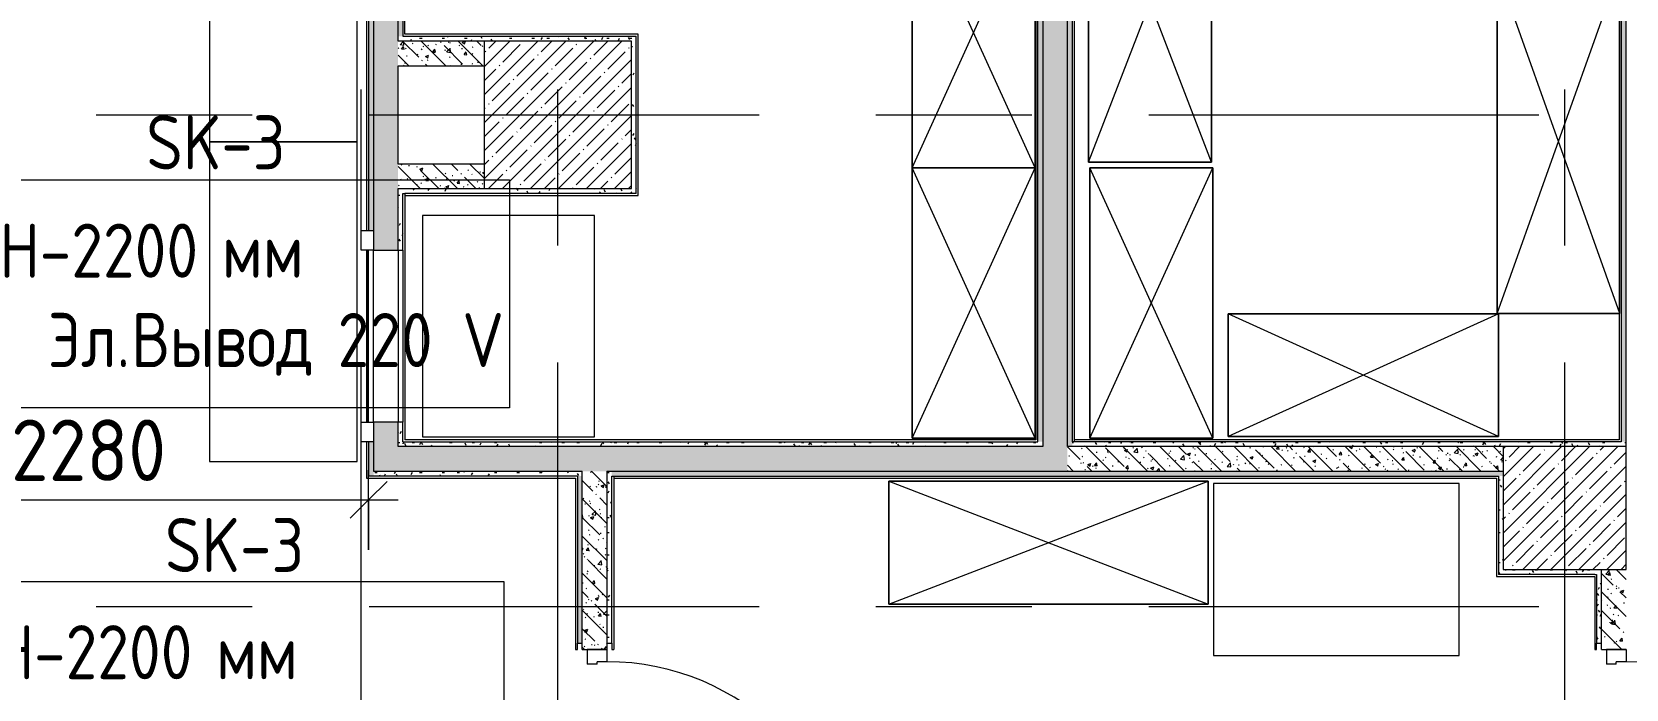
# Model space of a CAD drawing. Header units: millimetres. Extents: x 35881 to 234190, y -8553 to 29063.
# Drawn here: x 64319 to 70810, y 14663 to 17338 of the extents above; entities that cross this region are included whole.
import ezdxf

# ---------------------------------------------------------------- set-up
doc = ezdxf.new("R2010")
doc.units = ezdxf.units.MM
doc.linetypes.add('Осевая', pattern=[3175, 635, -476.25, 1587.5, -476.25])
for name, color, linetype, lineweight in [('A-ANNO-DIMS', 7, 'Continuous', 9), ('A-ANNO-DIMS-100', 7, 'Continuous', 9), ('A-DOOR', 7, 'Continuous', 9), ('A-DOOR-1', 7, 'Continuous', 13), ('A-DOOR-FRAM', 7, 'Continuous', 13), ('A-WALL', 7, 'Continuous', 9), ('E-ELEC-FIXT-IDEN', 7, 'Continuous', 9), ('I-WALL', 7, 'Continuous', 9), ('S-COLS', 7, 'Continuous', 9), ('Оси-2', 7, 'Осевая', 9)]:
    doc.layers.add(name, color=color, linetype=linetype, lineweight=lineweight)
for name, color, linetype, lineweight, true_color in [('A-WALL-1', 7, 'Continuous', 9, 0x3c3c3c), ('A-WALL-FNSH-1', 7, 'Continuous', 9, 0x3c3c3c), ('I-FURN-1', 7, 'Continuous', 9, 0xf0f0f0)]:
    doc.layers.add(name, color=color, linetype=linetype, lineweight=lineweight, true_color=true_color)
doc.styles.add('GOST Common', font='GOST_Common.ttf', dxfattribs={"width": 0.9, "height": 220})
doc.styles.add('ISOCPEUR', font='isocpeur.ttf', dxfattribs={"width": 0.9, "height": 250})
doc.dimstyles.new('ISO-2_5_0_9К_БОЛЬШОЙ', dxfattribs={"dimscale": 304.8, "dimtxt": 248.995294, "dimasz": 0.492126, "dimexe": 0.393701, "dimexo": 0.984252, "dimgap": 0, "dimtad": 1, "dimdec": 0, "dimrnd": 10, "dimzin": 0, "dimdsep": 46, "dimtxsty": 'ISOCPEUR', "dimblk1": 'OBLIQUE', "dimblk2": 'OBLIQUE', "dimsah": 1, "dimcen": 0.09, "dimdle": 0.393701, "dimazin": 0, "dimtfac": 1, "dimtdec": 4, "dimtix": 1, "dimtmove": 0, "dimatfit": 3, "dimfxl": 1, "dimtvp": 1, "dimtolj": 1, "dimtzin": 0, "dimarcsym": 2})
pattern_1 = [(135, (0, 0), (-75.43415, -75.43415), [106.68, -17.78, 3.556, -17.78]), (135, (0, 75.39), (-75.43415, -75.43415), []), (50, (0, 0), (127.52922, -11.15758), [13.335, -146.685]), (355, (0, 0), (-24.66966, 133.74002), [10.668, -117.348]), (100.451, (10.63, -0.93), (102.85973, 122.58178), [11.333, -124.663]), (46.184, (0, 35.56), (189.75516, -29.43036), [20.002, -220.027]), (96.636, (15.81, 33.1), (166.1822, 173.1996), [17, -186.995]), (351.184, (0, 35.56), (166.18393, 173.1976), [16.002, -176.022]), (21, (17.78, 26.67), (106.13027, -71.58603), [13.335, -146.685]), (326, (17.78, 26.67), (43.26188, 128.93175), [10.668, -117.348]), (71.451, (26.62, 20.7), (149.39198, 57.34505), [11.333, -124.663]), (37.5, (0, 0), (2.162228, 59.188357), [3.353, -112.573, 3.353, -115.773, -117.792]), (37.5, (0, 0), (2.162228, 59.188357), [-235.052, 3.353, -114.44]), (7.5, (0, 0), (46.773857, 70.12615), [3.353, -64.567, 3.353, -109.906, -44.894]), (7.5, (0, 0), (46.773857, 70.12615), [-181.178, 3.353, -41.542]), (327.5, (-39.65, 0), (94.91367, -4.010093), [3.353, -41.097, 3.353, -135.331, -184.023]), (327.5, (-39.65, 0), (94.91367, -4.010093), [-183.134, 3.353, -180.67]), (317.5, (-57.43, 0), (103.69057, 17.79882), [3.353, -54.432, 3.353, -88.748, -130.683]), (317.5, (-57.43, 0), (103.69057, 17.79882), [-149.885, 3.353, -127.33])]
pattern_2 = [(0, (0, 0), (121.92, 30.48), [10.058, -81.382, 10.058, -81.382, -487.68]), (0, (0, 0), (121.92, 30.48), [-182.88, 10.058, -172.822, 10.058, -81.382, -213.36]), (0, (0, 0), (121.92, 30.48), [-457.2, 10.058, -50.902, 10.058, -142.342]), (120, (45.72, 15.24), (-87.356454, 90.345817), [10.058, -81.382, 10.058, -81.382, -487.68]), (120, (45.72, 15.24), (-87.356454, 90.345817), [-182.88, 10.058, -172.822, 10.058, -81.382, -213.36]), (120, (45.72, 15.24), (-87.356454, 90.345817), [-457.2, 10.058, -50.902, 10.058, -142.342]), (240, (60.96, 76.2), (-34.563546, -120.825817), [10.058, -81.382, 10.058, -81.382, -487.68]), (240, (60.96, 76.2), (-34.563546, -120.825817), [-182.88, 10.058, -172.822, 10.058, -81.382, -213.36]), (240, (60.96, 76.2), (-34.563546, -120.825817), [-457.2, 10.058, -50.902, 10.058, -142.342])]

# ---------------------------------------------------------------- blocks, each defined once
blk = doc.blocks.new('BSC_Колонна _Прямоугольная - 600х600-V14-План размещения напольных электротехнических лючков и розеток 1 этажа в осях 12-23')
at = {"layer": 'S-COLS'}
h = blk.add_hatch(dxfattribs=at)
h.set_pattern_fill('FP_18', color=256, style=0, pattern_type=2)
h.set_pattern_definition([(45, (-66460, -17000), (-57.02463, 57.02463), []), (45, (-66402.975, -17000), (-57.02463, 57.02463), [100.806, -20.161, 3.353, -16.808])])
h.paths.add_polyline_path([(-300, -300), (300, -300), (300, 300), (-300, 300), (-300, 270.1)])
for p, q in [((300, 300), (-300, 300)), ((-300, 300), (-300, -300)), ((300, -300), (300, 300)), ((-300, -300), (300, -300))]:
    blk.add_line(p, q, dxfattribs=at)
blk = doc.blocks.new('110_Дверь_СКБ_1Ст_Внутренняя1 - Д-11 1100x2100h_кладовые _все__ коридор _между помещениями блока столовой__ моечные _все_-32089444-План размещения напольных электротехнических лючков и розеток 1 этажа в осях 12-23')
at = {"layer": 'A-DOOR'}
blk.add_arc((512.5, 50), 1000, 90, 180, dxfattribs=at)
at = {"layer": 'A-DOOR-1'}
for p, q in [((512.5, 1050), (472.5, 1050)), ((472.5, 50), (472.5, 1050)), ((512.5, 1050), (512.5, 50)), ((512.5, 50), (472.5, 50))]:
    blk.add_line(p, q, dxfattribs=at)
at = {"layer": 'A-DOOR-FRAM'}
for p, q in [((-537.5, 50), (-537.5, -30)), ((-537.5, 50), (-487.5, 50)), ((-487.5, 50), (-487.5, 10)), ((-477.5, 10), (-487.5, 10)), ((-477.5, 10), (-477.5, -30)), ((502.5, 10), (502.5, -30)), ((512.5, 10), (502.5, 10)), ((512.5, 50), (512.5, 10)), ((512.5, 50), (562.5, 50)), ((562.5, 50), (562.5, -30)), ((-537.5, -30), (-477.5, -30)), ((502.5, -30), (562.5, -30))]:
    blk.add_line(p, q, dxfattribs=at)
blk = doc.blocks.new('BSC_Колонна _Прямоугольная - 500х500-V30-План размещения напольных электротехнических лючков и розеток 1 этажа в осях 12-23')
at = {"layer": 'S-COLS'}
h = blk.add_hatch(dxfattribs=at)
h.set_pattern_fill('FP_44', color=256, style=0, pattern_type=2)
h.set_pattern_definition([(45, (-70560, -15400), (-57.02463, 57.02463), []), (45, (-70502.975, -15400), (-57.02463, 57.02463), [100.806, -20.161, 3.353, -16.808])])
h.paths.add_polyline_path([(-250, -250), (250, -250), (250, 250), (-250, 250), (-250, 43.3)])
for p, q in [((250, 250), (-250, 250)), ((-250, 250), (-250, -250)), ((250, -250), (250, 250)), ((-250, -250), (250, -250))]:
    blk.add_line(p, q, dxfattribs=at)
blk = doc.blocks.new('Штора противопожарная_Рен - ШТ_700х700-22567375-План размещения напольных электротехнических лючков и розеток 1 этажа в осях 12-23')
at = {"layer": 'A-DOOR'}
for p, q in [((-430, 100), (-350, 100)), ((-430, 50), (-430, 100)), ((-350, 100), (-350, 50)), ((-350, 77.5), (350, 77.5)), ((-350, 72.5), (-350, 77.5)), ((350, 72.5), (-350, 72.5)), ((350, 100), (430, 100)), ((350, 50), (350, 100)), ((350, 77.5), (350, 72.5)), ((430, 100), (430, 50)), ((-350, 50), (-430, 50)), ((430, 50), (350, 50))]:
    blk.add_line(p, q, dxfattribs=at)
blk = doc.blocks.new('110_Дверь_СКБ_1Ст_Внутренняя1 - Д-12 EIW 1100x2100h_кладовые _все__ коридор _между помещениями блока столовой__ моечные _все_-32933558-План размещения напольных электротехнических лючков и розеток 1 этажа в осях 12-23')
at = {"layer": 'A-DOOR'}
blk.add_arc((512.5, 50), 1000, 90, 180, dxfattribs=at)
at = {"layer": 'A-DOOR-1'}
for p, q in [((512.5, 1050), (472.5, 1050)), ((472.5, 50), (472.5, 1050)), ((512.5, 1050), (512.5, 50)), ((512.5, 50), (472.5, 50))]:
    blk.add_line(p, q, dxfattribs=at)
at = {"layer": 'A-DOOR-FRAM'}
for p, q in [((-537.5, 50), (-537.5, -30)), ((-537.5, 50), (-487.5, 50)), ((-487.5, 50), (-487.5, 10)), ((-477.5, 10), (-487.5, 10)), ((-477.5, 10), (-477.5, -30)), ((502.5, 10), (502.5, -30)), ((512.5, 10), (502.5, 10)), ((512.5, 50), (512.5, 10)), ((512.5, 50), (562.5, 50)), ((562.5, 50), (562.5, -30)), ((-537.5, -30), (-477.5, -30)), ((502.5, -30), (562.5, -30))]:
    blk.add_line(p, q, dxfattribs=at)
blk = doc.blocks.new('Стол базовый прямоугольный - 1_37п-25626041-План размещения напольных электротехнических лючков и розеток 1 этажа в осях 12-23')
at = {"layer": 'I-FURN-1'}
for p, q in [((650, 300), (-650, 300)), ((-650, 300), (-650, -300)), ((650, -300), (650, 300)), ((-650, -300), (650, -300))]:
    blk.add_line(p, q, dxfattribs=at)
blk = doc.blocks.new('Стол базовый прямоугольный - 1_12п-25625643-План размещения напольных электротехнических лючков и розеток 1 этажа в осях 12-23')
at = {"layer": 'I-FURN-1'}
for p, q in [((700, 300), (-700, 300)), ((-700, 300), (-700, -300)), ((700, -300), (700, 300)), ((-700, -300), (700, -300))]:
    blk.add_line(p, q, dxfattribs=at)
blk = doc.blocks.new('Шкаф параметрический - 1_141п-25632429-План размещения напольных электротехнических лючков и розеток 1 этажа в осях 12-23')
at = {"layer": 'I-FURN-1'}
for p, q in [((0, 0), (1300, 500)), ((0, 500), (1300, 0)), ((1300, 500), (0, 500)), ((0, 500), (0, 0)), ((0, 0), (0, 500)), ((0, 500), (1300, 500)), ((1300, 0), (1300, 500)), ((1300, 500), (1300, 0)), ((0, 0), (1300, 0)), ((1300, 0), (0, 0))]:
    blk.add_line(p, q, dxfattribs=at)
blk = doc.blocks.new('Стол базовый прямоугольный - 1_20п-25632581-План размещения напольных электротехнических лючков и розеток 1 этажа в осях 12-23')
at = {"layer": 'I-FURN-1'}
for p, q in [((500, 350), (-500, 350)), ((-500, 350), (-500, -350)), ((500, -350), (500, 350)), ((-500, -350), (500, -350))]:
    blk.add_line(p, q, dxfattribs=at)
blk = doc.blocks.new('Шкаф параметрический - 1_139п-25632800-План размещения напольных электротехнических лючков и розеток 1 этажа в осях 12-23')
at = {"layer": 'I-FURN-1'}
for p, q in [((0, 0), (1100, 500)), ((0, 500), (1100, 0)), ((1100, 500), (0, 500)), ((0, 500), (0, 0)), ((0, 0), (0, 500)), ((0, 500), (1100, 500)), ((1100, 0), (1100, 500)), ((1100, 500), (1100, 0)), ((0, 0), (1100, 0)), ((1100, 0), (0, 0))]:
    blk.add_line(p, q, dxfattribs=at)
blk = doc.blocks.new('Шкаф параметрический - 1_142п-25633080-План размещения напольных электротехнических лючков и розеток 1 этажа в осях 12-23')
at = {"layer": 'I-FURN-1'}
for p, q in [((0, 0), (1400, 500)), ((0, 500), (1400, 0)), ((1400, 500), (0, 500)), ((0, 500), (0, 0)), ((0, 3), (0, 500)), ((0, 500), (1400, 500)), ((1400, 0), (1400, 500)), ((1400, 500), (1400, 3)), ((0, 0), (1400, 0))]:
    blk.add_line(p, q, dxfattribs=at)
blk = doc.blocks.new('Шкаф параметрический - 1_169п-25633357-План размещения напольных электротехнических лючков и розеток 1 этажа в осях 12-23')
at = {"layer": 'I-FURN-1'}
for p, q in [((0, 0), (1100, -500)), ((0, -500), (1100, 0)), ((1100, 0), (0, 0)), ((0, 0), (0, -500)), ((0, -500), (0, 0)), ((0, 0), (1100, 0)), ((1100, -500), (1100, 0)), ((1100, 0), (1100, -500)), ((0, -500), (1100, -500)), ((1100, -500), (0, -500))]:
    blk.add_line(p, q, dxfattribs=at)
blk = doc.blocks.new('Стол базовый прямоугольный - 1_45п-25633795-План размещения напольных электротехнических лючков и розеток 1 этажа в осях 12-23')
at = {"layer": 'I-FURN-1'}
for p, q in [((450, 350), (-450, 350)), ((-450, 350), (-450, -350)), ((450, -350), (450, 350)), ((-450, -350), (450, -350))]:
    blk.add_line(p, q, dxfattribs=at)
blk = doc.blocks.new('DIMBLOCK50-План размещения напольных электротехнических лючков и розеток 1 этажа в осях 12-23')
at = {"layer": 'A-ANNO-DIMS-100'}
for p, q in [((63410, 15433.6), (63410, 15553.8)), ((65690, 15230), (65690, 15553.8)), ((63410, 15433.8), (65810, 15433.8)), ((63410, 15433.8), (63410, 15433.6)), ((65690, 15433.8), (65690, 15230))]:
    blk.add_line(p, q, dxfattribs=at)
at = {"layer": 'A-ANNO-DIMS-100', "lineweight": 20}
for p, q in [((63410, 15433.8), (63485, 15508.8)), ((65690, 15433.8), (65765, 15508.8)), ((63410, 15433.8), (63335, 15358.8)), ((65690, 15433.8), (65615, 15358.8))]:
    blk.add_line(p, q, dxfattribs=at)
at = {"layer": 'A-ANNO-DIMS-100', "color": 0, "insert": (64234, 15760.4), "char_height": 250, "width": 758.478, "attachment_point": 1, "line_spacing_factor": 1.149209, "style": 'ISOCPEUR'}
blk.add_mtext('2280', dxfattribs=at)
blk = doc.blocks.new('_Oblique')
at = {"color": 0, "linetype": 'ByBlock', "lineweight": -2}
blk.add_line((-0.5, -0.5), (0.5, 0.5), dxfattribs=at)

msp = doc.modelspace()

# ---------------------------------------------------------------- hatches: boundary and pattern name
at = {"layer": 'I-WALL'}
h = msp.add_hatch(dxfattribs=at)
h.set_pattern_fill('FP_58', color=256, style=0, pattern_type=2)
h.set_pattern_definition(pattern_2)
h.paths.add_polyline_path([(65710, 15530), (65710, 15670), (65690, 15670), (65690, 15530)])
h.paths.add_polyline_path([(65710, 16530), (65710, 22800), (65690, 22800), (65690, 16530)])
h = msp.add_hatch(dxfattribs=at)
h.set_pattern_fill('FP_22', color=256, style=0, pattern_type=2)
h.set_pattern_definition(pattern_1)
h.paths.add_polyline_path([(65810, 15550), (65810, 15750), (65710, 15750), (65710, 15550)])
h.paths.add_polyline_path([(65810, 16450), (65810, 22800), (65710, 22800), (65710, 16450)])
h = msp.add_hatch(dxfattribs=at)
h.set_pattern_fill('FP_58', color=256, style=0, pattern_type=2)
h.set_pattern_definition(pattern_2)
h.paths.add_polyline_path([(65830, 17320), (65830, 21050), (65810, 21050), (65810, 17320)])
h = msp.add_hatch(dxfattribs=at)
h.set_pattern_fill('FP_22', color=256, style=0, pattern_type=2)
h.set_pattern_definition(pattern_1)
h.paths.add_polyline_path([(68535, 15650), (68535, 21050), (68435, 21050), (68435, 15650)])
h = msp.add_hatch(dxfattribs=at)
h.set_pattern_fill('FP_58', color=256, style=0, pattern_type=2)
h.set_pattern_definition(pattern_2)
h.paths.add_polyline_path([(68415, 15670), (68435, 15670), (68435, 21030), (68415, 21030), (68415, 15678)])
h = msp.add_hatch(dxfattribs=at)
h.set_pattern_fill('FP_58', color=256, style=0, pattern_type=2)
h.set_pattern_definition(pattern_2)
h.paths.add_polyline_path([(68535, 15650), (68555, 15650), (68555, 21030), (68535, 21030), (68535, 17270.1)])
h = msp.add_hatch(dxfattribs=at)
h.set_pattern_fill('FP_58', color=256, style=0, pattern_type=2)
h.set_pattern_definition(pattern_2)
h.paths.add_polyline_path([(70810, 15670), (70810, 20650), (70790, 20650), (70790, 15670)])
h = msp.add_hatch(dxfattribs=at)
h.set_pattern_fill('FP_58', color=256, style=0, pattern_type=2)
h.set_pattern_definition(pattern_2)
h.paths.add_polyline_path([(66760, 17300), (66760, 17320), (65810, 17320), (65810, 17300), (66630.1, 17300)])
h = msp.add_hatch(dxfattribs=at)
h.set_pattern_fill('FP_22', color=256, style=0, pattern_type=2)
h.set_pattern_definition(pattern_1)
h.paths.add_polyline_path([(66160, 17200), (66160, 17300), (65810, 17300), (65810, 17200), (65902.7, 17200)])
h = msp.add_hatch(dxfattribs=at)
h.set_pattern_fill('FP_58', color=256, style=0, pattern_type=2)
h.set_pattern_definition(pattern_2)
h.paths.add_polyline_path([(66760, 16700), (66780, 16700), (66780, 17320), (66760, 17320), (66760, 17270.1)])
h = msp.add_hatch(dxfattribs=at)
h.set_pattern_fill('FP_22', color=256, style=0, pattern_type=2)
h.set_pattern_definition(pattern_1)
h.paths.add_polyline_path([(66160, 16700), (66160, 16800), (65810, 16800), (65810, 16700), (65902.7, 16700)])
h = msp.add_hatch(dxfattribs=at)
h.set_pattern_fill('FP_58', color=256, style=0, pattern_type=2)
h.set_pattern_definition(pattern_2)
h.paths.add_polyline_path([(65830, 15650), (65830, 15750), (65810, 15750), (65810, 15650)])
h.paths.add_polyline_path([(65810, 16450), (65830, 16450), (65830, 16700), (65810, 16700)])
h = msp.add_hatch(dxfattribs=at)
h.set_pattern_fill('FP_58', color=256, style=0, pattern_type=2)
h.set_pattern_definition(pattern_2)
h.paths.add_polyline_path([(66780, 16680), (66780, 16700), (65830, 16700), (65830, 16680), (66760, 16680)])
h = msp.add_hatch(dxfattribs=at)
h.set_pattern_fill('FP_22', color=256, style=0, pattern_type=2)
h.set_pattern_definition(pattern_1)
h.paths.add_polyline_path([(68535, 15550), (68535, 15650), (65810, 15650), (65810, 15550), (67357.5, 15550)])
h = msp.add_hatch(dxfattribs=at)
h.set_pattern_fill('FP_58', color=256, style=0, pattern_type=2)
h.set_pattern_definition(pattern_2)
h.paths.add_polyline_path([(68435, 15650), (68435, 15670), (65830, 15670), (65830, 15650), (67357.5, 15650)])
h = msp.add_hatch(dxfattribs=at)
h.set_pattern_fill('FP_22', color=256, style=0, pattern_type=2)
h.set_pattern_definition(pattern_1)
h.paths.add_polyline_path([(70310, 15550), (70310, 15650), (68535, 15650), (68535, 15550), (70267, 15550)])
h = msp.add_hatch(dxfattribs=at)
h.set_pattern_fill('FP_58', color=256, style=0, pattern_type=2)
h.set_pattern_definition(pattern_2)
h.paths.add_polyline_path([(70630.7, 15650), (70810, 15650), (70810, 15670), (68555, 15670), (68555, 15650), (70310, 15650)])
h = msp.add_hatch(dxfattribs=at)
h.set_pattern_fill('FP_58', color=256, style=0, pattern_type=2)
h.set_pattern_definition(pattern_2)
h.paths.add_polyline_path([(66540, 15530), (66560, 15530), (66560, 15550), (65710, 15550), (65710, 15530), (66532, 15530)])
h = msp.add_hatch(dxfattribs=at)
h.set_pattern_fill('FP_58', color=256, style=0, pattern_type=2)
h.set_pattern_definition(pattern_2)
h.paths.add_polyline_path([(66540, 12300), (66560, 12300), (66560, 13700), (66540, 13700), (66540, 12320)])
h.paths.add_polyline_path([(66560, 14850), (66560, 15530), (66540, 15530), (66540, 14850)])
h = msp.add_hatch(dxfattribs=at)
h.set_pattern_fill('FP_22', color=256, style=0, pattern_type=2)
h.set_pattern_definition(pattern_1)
h.paths.add_polyline_path([(66560, 13600), (66660, 13600), (66660, 13725), (66560, 13725)])
h.paths.add_polyline_path([(66660, 14825), (66660, 15550), (66560, 15550), (66560, 14825)])
h = msp.add_hatch(dxfattribs=at)
h.set_pattern_fill('FP_58', color=256, style=0, pattern_type=2)
h.set_pattern_definition(pattern_2)
h.paths.add_polyline_path([(66680, 13600), (66680, 13700), (66660, 13700), (66660, 13600)])
h.paths.add_polyline_path([(66660, 14850), (66680, 14850), (66680, 15550), (66660, 15550)])
h = msp.add_hatch(dxfattribs=at)
h.set_pattern_fill('FP_58', color=256, style=0, pattern_type=2)
h.set_pattern_definition(pattern_2)
h.paths.add_polyline_path([(70310, 15530), (70310, 15550), (66680, 15550), (66680, 15530), (70290, 15530)])
h = msp.add_hatch(dxfattribs=at)
h.set_pattern_fill('FP_58', color=256, style=0, pattern_type=2)
h.set_pattern_definition(pattern_2)
h.paths.add_polyline_path([(70290, 15130), (70310, 15130), (70310, 15530), (70290, 15530), (70290, 15150)])
h = msp.add_hatch(dxfattribs=at)
h.set_pattern_fill('FP_58', color=256, style=0, pattern_type=2)
h.set_pattern_definition(pattern_2)
h.paths.add_polyline_path([(70690, 15130), (70710, 15130), (70710, 15150), (70310, 15150), (70310, 15130), (70682, 15130)])
h = msp.add_hatch(dxfattribs=at)
h.set_pattern_fill('FP_58', color=256, style=0, pattern_type=2)
h.set_pattern_definition(pattern_2)
h.paths.add_polyline_path([(70710, 13620), (70710, 13700), (70690, 13700), (70690, 13620)])
h.paths.add_polyline_path([(70710, 14850), (70710, 15130), (70690, 15130), (70690, 14850)])
h = msp.add_hatch(dxfattribs=at)
h.set_pattern_fill('FP_22', color=256, style=0, pattern_type=2)
h.set_pattern_definition(pattern_1)
h.paths.add_polyline_path([(70710, 13600), (70810, 13600), (70810, 13725), (70710, 13725), (70710, 13616.5)])
h.paths.add_polyline_path([(70710, 14825), (70810, 14825), (70810, 15150), (70710, 15150), (70710, 14834.4)])

# ---------------------------------------------------------------- linework, layer by layer
at = {"layer": 'A-WALL'}
for p, q in [((65830, 21030), (65830, 17320)), ((68415, 15670), (68415, 21030)), ((68555, 21030), (68555, 15670)), ((70790, 20630), (70790, 15670)), ((65830, 17320), (66780, 17320)), ((65830, 16450), (65830, 16680)), ((65830, 15670), (65830, 15750)), ((65830, 15670), (68415, 15670)), ((66540, 15530), (65690, 15530)), ((66540, 15530), (66540, 14850)), ((66680, 14850), (66680, 15530)), ((70290, 15530), (70290, 15130)), ((70690, 15130), (70690, 14850))]:
    msp.add_line(p, q, dxfattribs=at)
at = {"layer": 'A-WALL-1'}
for p, q in [((65690, 22820), (65690, 16530)), ((65710, 22800), (65710, 16530)), ((65810, 17300), (65810, 21050)), ((68435, 21050), (68435, 15650)), ((68535, 15650), (68535, 21050)), ((70810, 15650), (70810, 20650)), ((66160, 17300), (65810, 17300)), ((66780, 16680), (66780, 17320)), ((65810, 16800), (65810, 17200)), ((65810, 17200), (66160, 17200)), ((66160, 16800), (65810, 16800)), ((65810, 16450), (65810, 16700)), ((65810, 16700), (66160, 16700)), ((65830, 16680), (65838, 16680)), ((65710, 16450), (65830, 16450)), ((65830, 15750), (65710, 15750)), ((65810, 15650), (65810, 15750)), ((65690, 15670), (65690, 15530)), ((65710, 15670), (65710, 15550)), ((68435, 15650), (65810, 15650)), ((70310, 15650), (68535, 15650)), ((70790, 15670), (68555, 15670)), ((65710, 15550), (66560, 15550)), ((66560, 14825), (66560, 15550)), ((66660, 15550), (70310, 15550)), ((66660, 15550), (66660, 14825)), ((66680, 15530), (70290, 15530)), ((70682, 15130), (70690, 15130)), ((70710, 14825), (70710, 15150)), ((66540, 14850), (66560, 14850)), ((66560, 14825), (66660, 14825)), ((66660, 14850), (66680, 14850)), ((70690, 14850), (70710, 14850)), ((70710, 14825), (70810, 14825))]:
    msp.add_line(p, q, dxfattribs=at)
at = {"layer": 'A-WALL-FNSH-1'}
for p, q in [((65682, 22828), (65682, 16530)), ((65838, 17328), (65838, 21022)), ((68407, 21022), (68407, 15678)), ((68563, 21022), (68563, 15670)), ((70782, 20622), (70782, 15678)), ((66788, 17328), (65838, 17328)), ((66788, 16672), (66788, 17328)), ((66780, 16680), (65838, 16680)), ((65838, 16680), (65838, 15678)), ((65838, 16672), (66788, 16672)), ((65682, 16450), (65682, 15750)), ((65690, 15750), (65690, 16450)), ((65830, 16450), (65830, 15750)), ((65682, 15670), (65682, 15522)), ((68407, 15678), (65838, 15678)), ((70782, 15678), (68563, 15678)), ((65682, 15522), (66532, 15522)), ((66532, 15522), (66532, 14825)), ((66688, 15530), (66688, 14825)), ((66688, 15522), (70282, 15522)), ((70282, 15522), (70282, 15122)), ((70682, 15130), (70290, 15130)), ((70282, 15122), (70682, 15122)), ((70682, 15122), (70682, 14825)), ((66532, 14825), (66540, 14825)), ((66540, 14825), (66540, 14850)), ((66680, 14850), (66680, 14825)), ((66680, 14825), (66688, 14825)), ((70682, 14825), (70690, 14825)), ((70690, 14825), (70690, 14850))]:
    msp.add_line(p, q, dxfattribs=at)
at = {"layer": 'E-ELEC-FIXT-IDEN', "flags": 128}
for points in [[(64087.3, 16735.3), (66263.7, 16735.3), (66263.7, 15807.3), (64087.3, 15807.3)], [(64064.1, 15101.4), (66240.5, 15101.4), (66240.5, 14173.4), (64064.1, 14173.4)]]:
    msp.add_lwpolyline(points, close=True, dxfattribs=at)
at = {"layer": 'I-WALL'}
for p, q in [((65710, 15750), (65710, 16450)), ((65810, 16450), (65810, 15750))]:
    msp.add_line(p, q, dxfattribs=at)
at = {"layer": 'Оси-2'}
for p, q in [((65660, 593.7), (65660, 24898.1)), ((66460, 593.7), (66460, 24898.1)), ((70560, 593.7), (70560, 24898.1)), ((39180.8, 17000), (82200, 17000)), ((39180.8, 15000), (81600, 15000))]:
    msp.add_line(p, q, dxfattribs=at)

# ---------------------------------------------------------------- block references
at = {"layer": 'A-DOOR'}
for name, p, rotation in [('Штора противопожарная_Рен - ШТ_700х700-22567375-План размещения напольных электротехнических лючков и розеток 1 этажа в осях 12-23', (65760, 16100), 89.99999999999987), ('110_Дверь_СКБ_1Ст_Внутренняя1 - Д-11 1100x2100h_кладовые _все__ коридор _между помещениями блока столовой__ моечные _все_-32089444-План размещения напольных электротехнических лючков и розеток 1 этажа в осях 12-23', (66610, 14287.5), 270), ('110_Дверь_СКБ_1Ст_Внутренняя1 - Д-12 EIW 1100x2100h_кладовые _все__ коридор _между помещениями блока столовой__ моечные _все_-32933558-План размещения напольных электротехнических лючков и розеток 1 этажа в осях 12-23', (70760, 14287.5), 270)]:
    msp.add_blockref(name, p, dxfattribs=dict(at, rotation=rotation))
at = {"layer": 'I-FURN-1'}
for name, p, rotation in [('Стол базовый прямоугольный - 1_12п-25625643-План размещения напольных электротехнических лючков и розеток 1 этажа в осях 12-23', (65342.8, 17590), 89.9999999999997), ('Шкаф параметрический - 1_141п-25632429-План размещения напольных электротехнических лючков и розеток 1 этажа в осях 12-23', (69121.7, 16806.9), 89.99999999999984), ('Шкаф параметрический - 1_169п-25633357-План размещения напольных электротехнических лючков и розеток 1 этажа в осях 12-23', (67903.3, 16784.5), 90.00000000000018), ('Шкаф параметрический - 1_142п-25633080-План размещения напольных электротехнических лючков и розеток 1 этажа в осях 12-23', (70785, 16192.2), 89.99999999999984), ('Стол базовый прямоугольный - 1_37п-25626041-План размещения напольных электротехнических лючков и розеток 1 этажа в осях 12-23', (65342.8, 16240), 89.9999999999997), ('Шкаф параметрический - 1_169п-25633357-План размещения напольных электротехнических лючков и розеток 1 этажа в осях 12-23', (67903.3, 15684.5), 90.00000000000018), ('Шкаф параметрический - 1_139п-25632800-План размещения напольных электротехнических лючков и розеток 1 этажа в осях 12-23', (69126.7, 15684.5), 89.99999999999984), ('Стол базовый прямоугольный - 1_45п-25633795-План размещения напольных электротехнических лючков и розеток 1 этажа в осях 12-23', (66260, 16140), 89.9999999999997), ('Шкаф параметрический - 1_139п-25632800-План размещения напольных электротехнических лючков и розеток 1 этажа в осях 12-23', (70290, 16191), 180)]:
    msp.add_blockref(name, p, dxfattribs=dict(at, rotation=rotation))
for name, p in [('Шкаф параметрический - 1_141п-25632429-План размещения напольных электротехнических лючков и розеток 1 этажа в осях 12-23', (67807.7, 15009.7)), ('Стол базовый прямоугольный - 1_20п-25632581-План размещения напольных электротехнических лючков и розеток 1 этажа в осях 12-23', (69630, 15150))]:
    msp.add_blockref(name, p, dxfattribs=at)
at = {"layer": 'S-COLS'}
for name, p in [('BSC_Колонна _Прямоугольная - 600х600-V14-План размещения напольных электротехнических лючков и розеток 1 этажа в осях 12-23', (66460, 17000)), ('BSC_Колонна _Прямоугольная - 500х500-V30-План размещения напольных электротехнических лючков и розеток 1 этажа в осях 12-23', (70560, 15400))]:
    msp.add_blockref(name, p, dxfattribs=at)

# ---------------------------------------------------------------- texts
at = {"layer": 'E-ELEC-FIXT-IDEN', "char_height": 220, "attachment_point": 1, "style": 'GOST Common'}
for s, insert, width in [('SK-3', (64784.5, 16998.1), 699.873), ('H-2200 ', (64187.3, 16557.6), 1096.708), ('мм', (65092.2, 16557.6), 375.19), ('Эл', (64383.8, 16193.8), 339.114), ('Вывод', (64723.1, 16193.8), 873.038), (' 220 V', (65443.4, 16193.8), 865.822), ('\\fGOST Common|b0|i0|c204|p34|;\\W.9;.', (64663.6, 16193.8), 72.152), ('SK-3', (64860.7, 15359.6), 699.873), ('H-2200 ', (64164.1, 14923.7), 1096.708), ('мм', (65068.9, 14923.7), 375.19)]:
    msp.add_mtext(s, dxfattribs=dict(at, insert=insert, width=width))

# ---------------------------------------------------------------- dimensions: what is measured, and where the dimension line sits
at = {"layer": 'A-ANNO-DIMS'}
dim = msp.add_linear_dim(base=(65690, 15433.8), p1=(63410, 15733.6), p2=(65690, 15530), dimstyle='ISO-2_5_0_9К_БОЛЬШОЙ', override={"dimpost": '<>', "dimfxl": 2289.073874}, dxfattribs=at)
dim.commit()
dim.dimension.update_dxf_attribs({"geometry": 'DIMBLOCK50-План размещения напольных электротехнических лючков и розеток 1 этажа в осях 12-23', "text_midpoint": (64550, 15558.8)})

doc.saveas('drawing.dxf')
